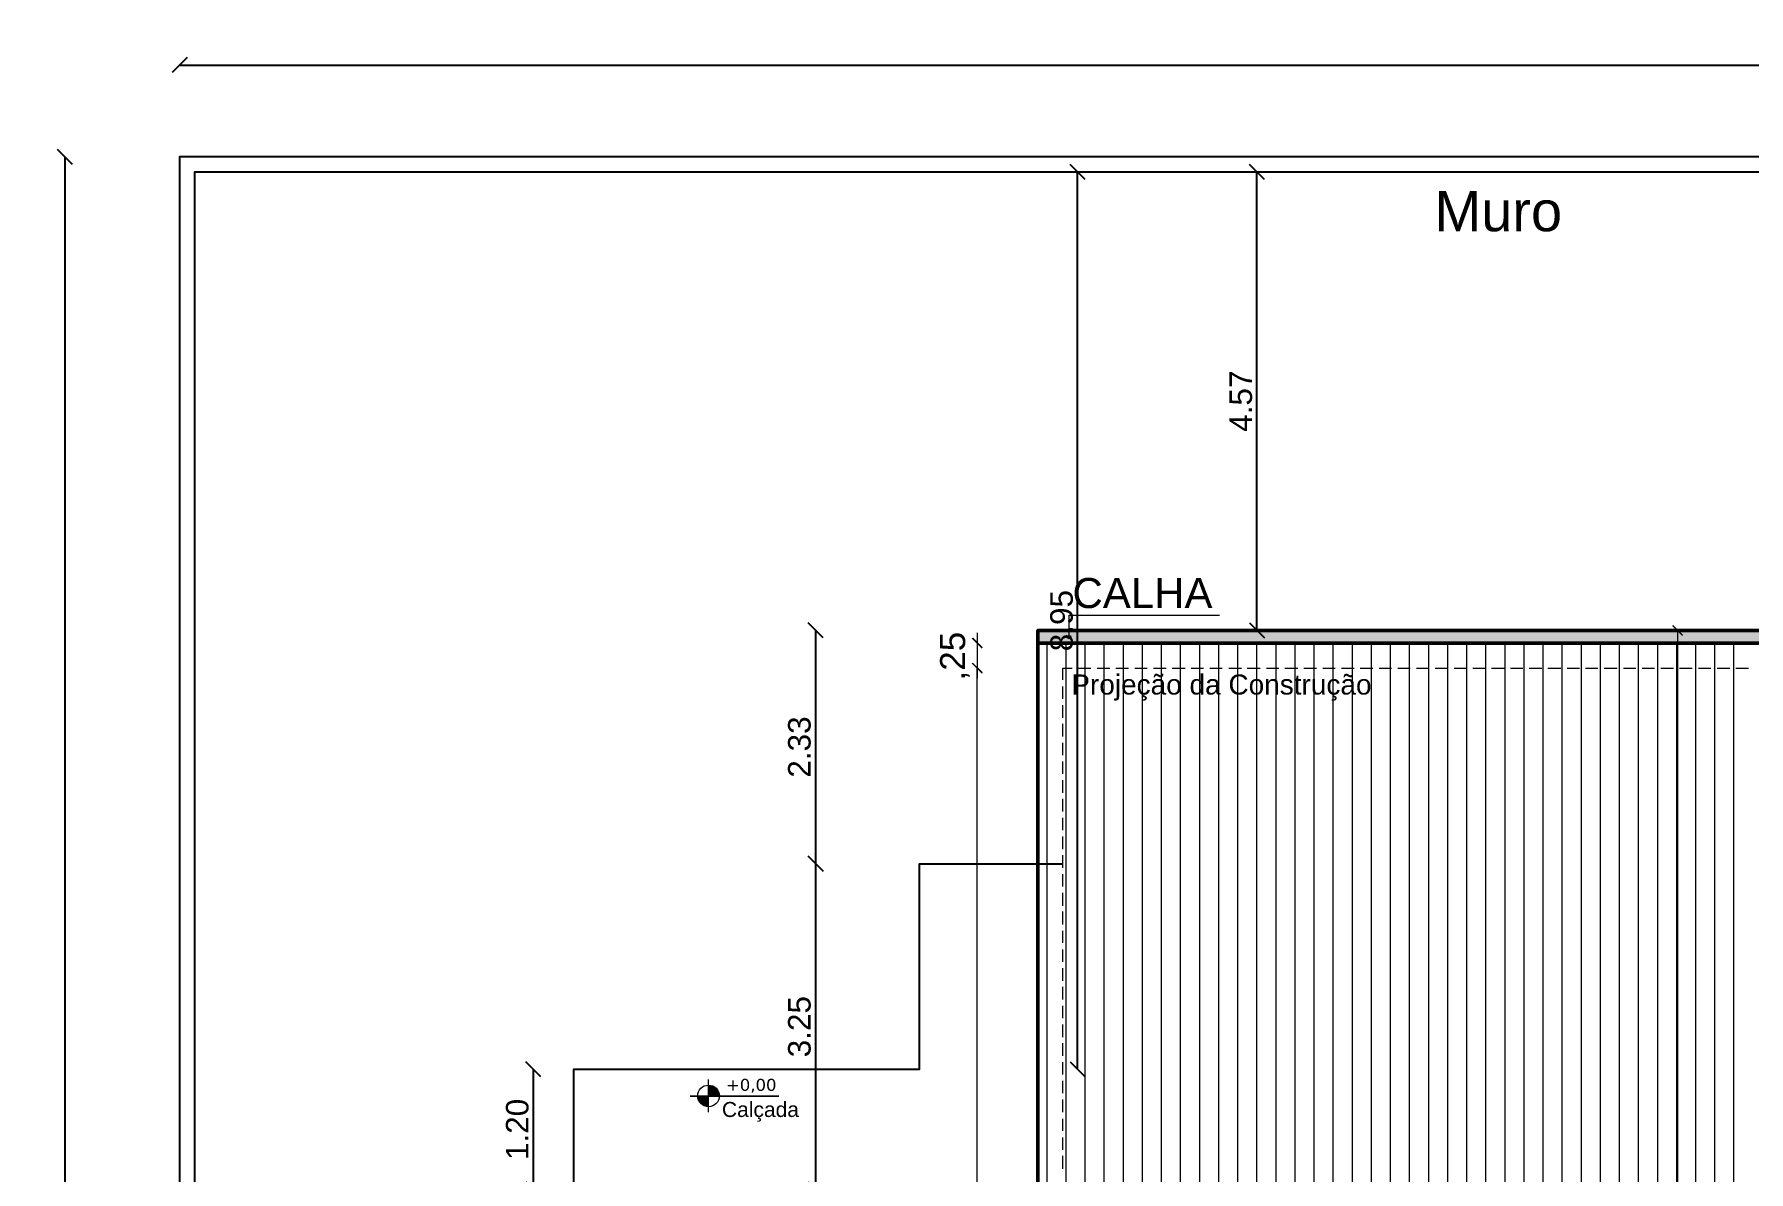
# Model space of a CAD drawing. Extents: x 3377 to 3790, y 1673 to 1846.
# Drawn here: x 3377.93 to 3395.04, y 1700.07 to 1711.42 of the extents above; entities that cross this region are included whole.
import ezdxf

# ---------------------------------------------------------------- set-up
doc = ezdxf.new("R2010")
doc.units = 0
doc.header["$LTSCALE"] = 2
doc.header["$PDMODE"] = 32
for name, color, linetype in [('F-VT-GREIDE', 6, 'Continuous'), ('LCL - COTAS', 30, 'Continuous'), ('PDF11_Text', 7, 'Continuous'), ('PDF11_Texto', 7, 'Continuous'), ('PDF5_0', 7, 'Continuous'), ('PDF5_13-CORTE', 7, 'Continuous'), ('PDF5_A-PROJEÇÃO', 7, 'Continuous'), ('PDF5_COTAS', 7, 'Continuous'), ('PDF5_Text', 7, 'Continuous'), ('PDF6_I-DETALHES', 7, 'Continuous'), ('PDF6_Text', 7, 'Continuous'), ('PROIEZIONI_finissime', 251, 'Continuous')]:
    doc.layers.add(name, color=color, linetype=linetype)
doc.layers.add('PDF5_19-COBERTA', color=7, linetype='Continuous', true_color=0xb8b8b8)
doc.styles.add('75_R80', font='arial.ttf', dxfattribs={"height": 0.15})
doc.styles.add('Annotative', font='arial.ttf')
doc.styles.add('PDF Arial', font='arial.ttf')
doc.styles.add('PDF Verdana', font='verdana.ttf')
doc.styles.add('ROMANS', font='arial.ttf')
doc.dimstyles.new('1-150', dxfattribs={"dimscale": 1.5, "dimtxt": 0.15, "dimasz": 0.1, "dimexe": 0.05, "dimexo": 0.1, "dimgap": 0.03, "dimtad": 1, "dimzin": 5, "dimdsep": 46, "dimtxsty": 'ROMANS', "dimblk": 'OBLIQUE', "dimcen": 0, "dimse1": 1, "dimse2": 1, "dimclrd": 256, "dimclre": 256, "dimclrt": 2, "dimadec": 0, "dimazin": 0, "dimtfac": 1, "dimtofl": 0, "dimtmove": 2, "dimatfit": 3, "dimldrblk": 'OBLIQUE', "dimfxl": 0.04, "dimtolj": 1, "dimtzin": 1, "dimarcsym": 0})

# ---------------------------------------------------------------- blocks, each defined once
blk = doc.blocks.new('A$Cd4cf1590')
at = {"layer": 'PDF6_I-DETALHES', "lineweight": 0}
blk.add_lwpolyline([(0.182, 0.326), (0.182, 0)], dxfattribs=at)
blk.add_lwpolyline([(0.885, 0.161), (0, 0.161)], close=True, dxfattribs=at)
blk.add_circle((0.184, 0.163), 0.108, dxfattribs=at)
at = {"layer": 'PDF6_I-DETALHES', "transparency": 33554559}
for points in [[(0.182, 0.271), (0.203, 0.267), (0.182, 0.267)], [(0.203, 0.267), (0.182, 0.267), (0.224, 0.262)], [(0.182, 0.267), (0.224, 0.262), (0.182, 0.262)], [(0.224, 0.262), (0.182, 0.262), (0.241, 0.254)], [(0.182, 0.262), (0.241, 0.254), (0.182, 0.254)], [(0.241, 0.254), (0.182, 0.254), (0.258, 0.237)], [(0.182, 0.254), (0.258, 0.237), (0.182, 0.237)], [(0.258, 0.237), (0.182, 0.237), (0.271, 0.224)], [(0.182, 0.237), (0.271, 0.224), (0.182, 0.224)], [(0.271, 0.224), (0.182, 0.224), (0.284, 0.203)], [(0.182, 0.224), (0.284, 0.203), (0.182, 0.203)], [(0.284, 0.203), (0.182, 0.203), (0.288, 0.182)], [(0.182, 0.203), (0.288, 0.182), (0.182, 0.182)], [(0.288, 0.182), (0.182, 0.182), (0.292, 0.161)], [(0.182, 0.182), (0.292, 0.161), (0.182, 0.161)], [(0.182, 0.161), (0.076, 0.161), (0.182, 0.144)], [(0.076, 0.161), (0.182, 0.144), (0.076, 0.144)], [(0.182, 0.144), (0.076, 0.144), (0.182, 0.127)], [(0.076, 0.144), (0.182, 0.127), (0.08, 0.127)], [(0.182, 0.127), (0.08, 0.127), (0.182, 0.11)], [(0.08, 0.127), (0.182, 0.11), (0.089, 0.11)], [(0.182, 0.11), (0.089, 0.11), (0.182, 0.093)], [(0.089, 0.11), (0.182, 0.093), (0.102, 0.093)], [(0.182, 0.093), (0.102, 0.093), (0.182, 0.08)], [(0.102, 0.093), (0.182, 0.08), (0.114, 0.08)], [(0.182, 0.08), (0.114, 0.08), (0.182, 0.068)], [(0.114, 0.08), (0.182, 0.068), (0.131, 0.068)], [(0.182, 0.068), (0.131, 0.068), (0.182, 0.059)], [(0.131, 0.068), (0.182, 0.059), (0.148, 0.059)], [(0.182, 0.055), (0.165, 0.055), (0.148, 0.059)], [(0.148, 0.059), (0.182, 0.059), (0.182, 0.055)], [(0.182, 0.055), (0.182, 0.055), (0.165, 0.055)]]:
    blk.add_solid(points, dxfattribs=at)
blk = doc.blocks.new('_Oblique')
at = {"color": 0, "linetype": 'ByBlock', "lineweight": -2}
blk.add_line((-0.5, -0.5), (0.5, 0.5), dxfattribs=at)
blk = doc.blocks.new('*D845')
at = {"layer": 'Defpoints', "color": 0, "transparency": 16777216}
for p in [(3387.943, 1705.473), (3385.724, 1703.144), (3387.943, 1703.144)]:
    blk.add_point(p, dxfattribs=at)
at = {"layer": 'LCL - COTAS', "lineweight": -2, "transparency": 16777216}
blk.add_line((3385.724, 1705.473), (3385.724, 1703.144), dxfattribs=at)
at = {"layer": 'LCL - COTAS', "lineweight": -2, "transparency": 16777216, "xscale": 0.15, "yscale": 0.15, "zscale": 0.15}
for p, rotation in [((3385.724, 1705.473), 90), ((3385.724, 1703.144), 270)]:
    blk.add_blockref('_Oblique', p, dxfattribs=dict(at, rotation=rotation))
at = {"layer": 'LCL - COTAS', "color": 2, "transparency": 16777216, "insert": (3385.564, 1704.309), "char_height": 0.225, "attachment_point": 5, "rotation": 90, "style": 'Annotative'}
blk.add_mtext('\\A1;2.33', dxfattribs=at)
blk = doc.blocks.new('*D846')
at = {"layer": 'Defpoints', "color": 0, "transparency": 16777216}
for p in [(3387.943, 1703.144), (3385.724, 1699.895), (3385.724, 1699.895)]:
    blk.add_point(p, dxfattribs=at)
at = {"layer": 'LCL - COTAS', "lineweight": -2, "transparency": 16777216}
blk.add_line((3385.724, 1703.144), (3385.724, 1699.895), dxfattribs=at)
at = {"layer": 'LCL - COTAS', "lineweight": -2, "transparency": 16777216, "xscale": 0.15, "yscale": 0.15, "zscale": 0.15}
for p, rotation in [((3385.724, 1703.144), 90), ((3385.724, 1699.895), 270)]:
    blk.add_blockref('_Oblique', p, dxfattribs=dict(at, rotation=rotation))
at = {"layer": 'LCL - COTAS', "color": 2, "transparency": 16777216, "insert": (3385.564, 1701.519), "char_height": 0.225, "attachment_point": 5, "rotation": 90, "style": 'Annotative'}
blk.add_mtext('\\A1;3.25', dxfattribs=at)
blk = doc.blocks.new('*D856')
at = {"layer": 'Defpoints', "color": 0, "transparency": 16777216}
for p in [(3382.908, 1701.094), (3383.313, 1701.094), (3383.671, 1699.895)]:
    blk.add_point(p, dxfattribs=at)
at = {"layer": 'LCL - COTAS', "lineweight": -2, "transparency": 16777216}
blk.add_line((3382.908, 1699.895), (3382.908, 1701.094), dxfattribs=at)
at = {"layer": 'LCL - COTAS', "lineweight": -2, "transparency": 16777216, "xscale": 0.15, "yscale": 0.15, "zscale": 0.15}
for p, rotation in [((3382.908, 1701.094), 90), ((3382.908, 1699.895), 270)]:
    blk.add_blockref('_Oblique', p, dxfattribs=dict(at, rotation=rotation))
at = {"layer": 'LCL - COTAS', "color": 2, "transparency": 16777216, "insert": (3382.748, 1700.494), "char_height": 0.225, "attachment_point": 5, "rotation": 90, "style": 'Annotative'}
blk.add_mtext('\\A1;1.20', dxfattribs=at)
blk = doc.blocks.new('*D913')
at = {"layer": 'Defpoints', "color": 0, "transparency": 16777216}
for p in [(3390.13, 1710.046), (3390.381, 1710.046), (3387.943, 1705.473)]:
    blk.add_point(p, dxfattribs=at)
at = {"layer": 'LCL - COTAS', "lineweight": -2, "transparency": 16777216}
blk.add_line((3390.13, 1705.473), (3390.13, 1710.046), dxfattribs=at)
at = {"layer": 'LCL - COTAS', "lineweight": -2, "transparency": 16777216, "xscale": 0.15, "yscale": 0.15, "zscale": 0.15}
for p, rotation in [((3390.13, 1710.046), 90), ((3390.13, 1705.473), 270)]:
    blk.add_blockref('_Oblique', p, dxfattribs=dict(at, rotation=rotation))
at = {"layer": 'LCL - COTAS', "color": 2, "transparency": 16777216, "insert": (3389.97, 1707.759), "char_height": 0.225, "attachment_point": 5, "rotation": 90, "style": 'Annotative'}
blk.add_mtext('\\A1;4.57', dxfattribs=at)
blk = doc.blocks.new('*D914')
at = {"layer": 'Defpoints', "color": 0, "transparency": 16777216}
for p in [(3388.34, 1710.046), (3388.344, 1710.046), (3383.313, 1701.094)]:
    blk.add_point(p, dxfattribs=at)
at = {"layer": 'LCL - COTAS', "lineweight": -2, "transparency": 16777216}
blk.add_line((3388.34, 1701.094), (3388.34, 1710.046), dxfattribs=at)
at = {"layer": 'LCL - COTAS', "lineweight": -2, "transparency": 16777216, "xscale": 0.15, "yscale": 0.15, "zscale": 0.15}
for p, rotation in [((3388.34, 1710.046), 90), ((3388.34, 1701.094), 270)]:
    blk.add_blockref('_Oblique', p, dxfattribs=dict(at, rotation=rotation))
at = {"layer": 'LCL - COTAS', "color": 2, "transparency": 16777216, "insert": (3388.181, 1705.57), "char_height": 0.225, "attachment_point": 5, "rotation": 90, "style": 'Annotative'}
blk.add_mtext('\\A1;8.95', dxfattribs=at)
blk = doc.blocks.new('*D972')
at = {"layer": 'Defpoints', "color": 0, "transparency": 16777216}
for p in [(3378.234, 1710.196), (3379.377, 1710.196), (3379.377, 1680.197)]:
    blk.add_point(p, dxfattribs=at)
at = {"layer": 'LCL - COTAS', "lineweight": -2, "transparency": 16777216}
blk.add_line((3378.234, 1680.197), (3378.234, 1710.196), dxfattribs=at)
at = {"layer": 'LCL - COTAS', "lineweight": -2, "transparency": 16777216, "xscale": 0.15, "yscale": 0.15, "zscale": 0.15}
for p, rotation in [((3378.234, 1710.196), 90), ((3378.234, 1680.197), 270)]:
    blk.add_blockref('_Oblique', p, dxfattribs=dict(at, rotation=rotation))
at = {"layer": 'LCL - COTAS', "color": 2, "transparency": 16777216, "insert": (3378.074, 1695.027), "char_height": 0.225, "attachment_point": 5, "rotation": 90, "style": 'Annotative'}
blk.add_mtext('\\A1;30.00', dxfattribs=at)
blk = doc.blocks.new('*D973')
at = {"layer": 'Defpoints', "color": 0, "transparency": 16777216}
for p in [(3419.372, 1711.112), (3379.377, 1710.196), (3419.372, 1710.196)]:
    blk.add_point(p, dxfattribs=at)
at = {"layer": 'LCL - COTAS', "lineweight": -2, "transparency": 16777216}
blk.add_line((3379.377, 1711.112), (3419.372, 1711.112), dxfattribs=at)
at = {"layer": 'LCL - COTAS', "lineweight": -2, "transparency": 16777216, "xscale": 0.15, "yscale": 0.15, "zscale": 0.15, "rotation": 180}
blk.add_blockref('_Oblique', (3379.377, 1711.112), dxfattribs=at)
at = {"layer": 'LCL - COTAS', "lineweight": -2, "transparency": 16777216, "xscale": 0.15, "yscale": 0.15, "zscale": 0.15}
blk.add_blockref('_Oblique', (3419.372, 1711.112), dxfattribs=at)
at = {"layer": 'LCL - COTAS', "color": 2, "transparency": 16777216, "insert": (3399.375, 1711.272), "char_height": 0.225, "attachment_point": 5, "style": 'Annotative'}
blk.add_mtext('\\A1;40.00', dxfattribs=at)

msp = doc.modelspace()

# ---------------------------------------------------------------- hatches: boundary and pattern name
at = {"true_color": 0x00adad}
h = msp.add_hatch(color=134, dxfattribs=at)
h.dxf.hatch_style = 1
h.paths.add_polyline_path([(3415.691, 1705.473), (3387.943, 1705.473), (3387.943, 1705.346), (3415.691, 1705.346)])

# ---------------------------------------------------------------- linework, layer by layer
for points in [[(3387.943, 1705.346), (3387.943, 1705.473), (3415.691, 1705.473), (3415.691, 1705.346), (3387.943, 1705.346)], [(3383.313, 1699.894), (3383.313, 1701.094), (3386.763, 1701.094), (3386.763, 1703.144), (3388.193, 1703.144)]]:
    msp.add_lwpolyline(points)
at = {"layer": 'F-VT-GREIDE'}
msp.add_lwpolyline([(3403.042, 1680.197), (3419.372, 1680.197), (3419.372, 1710.196), (3379.377, 1710.196), (3379.377, 1680.197), (3399.042, 1680.197), (3399.042, 1680.347), (3379.527, 1680.347), (3379.527, 1710.046), (3419.222, 1710.046), (3419.222, 1680.347), (3403.042, 1680.347)], close=True, dxfattribs=at)
at = {"layer": 'PDF11_Texto', "lineweight": 0}
msp.add_lwpolyline([(3388.256, 1705.406), (3388.256, 1705.623), (3389.756, 1705.623)], dxfattribs=at)
msp.add_circle((3388.256, 1705.406), 0.0164, dxfattribs=at)
at = {"layer": 'PDF11_Texto', "transparency": 33554559}
for points in [[(3388.241, 1705.408), (3388.272, 1705.407), (3388.24, 1705.407)], [(3388.272, 1705.407), (3388.24, 1705.407), (3388.272, 1705.406)], [(3388.24, 1705.407), (3388.272, 1705.406), (3388.24, 1705.406)], [(3388.272, 1705.406), (3388.24, 1705.406), (3388.272, 1705.403)], [(3388.24, 1705.406), (3388.272, 1705.403), (3388.24, 1705.403)], [(3388.272, 1705.403), (3388.24, 1705.403), (3388.272, 1705.402)], [(3388.24, 1705.403), (3388.272, 1705.402), (3388.241, 1705.402)], [(3388.242, 1705.413), (3388.271, 1705.411), (3388.241, 1705.411)], [(3388.271, 1705.411), (3388.241, 1705.411), (3388.272, 1705.41)], [(3388.241, 1705.411), (3388.272, 1705.41), (3388.241, 1705.41)], [(3388.272, 1705.41), (3388.241, 1705.41), (3388.272, 1705.408)], [(3388.241, 1705.41), (3388.272, 1705.408), (3388.241, 1705.408)], [(3388.272, 1705.408), (3388.241, 1705.408), (3388.272, 1705.407)], [(3388.272, 1705.402), (3388.241, 1705.402), (3388.272, 1705.4)], [(3388.241, 1705.402), (3388.272, 1705.4), (3388.241, 1705.4)], [(3388.272, 1705.4), (3388.241, 1705.4), (3388.271, 1705.399)], [(3388.241, 1705.4), (3388.271, 1705.399), (3388.241, 1705.399)], [(3388.271, 1705.399), (3388.241, 1705.399), (3388.271, 1705.398)], [(3388.241, 1705.399), (3388.271, 1705.398), (3388.242, 1705.398)], [(3388.243, 1705.414), (3388.271, 1705.413), (3388.242, 1705.413)], [(3388.271, 1705.413), (3388.242, 1705.413), (3388.271, 1705.411)], [(3388.271, 1705.398), (3388.242, 1705.398), (3388.269, 1705.397)], [(3388.242, 1705.398), (3388.269, 1705.397), (3388.243, 1705.397)], [(3388.244, 1705.415), (3388.269, 1705.414), (3388.243, 1705.414)], [(3388.269, 1705.414), (3388.243, 1705.414), (3388.271, 1705.413)], [(3388.269, 1705.397), (3388.243, 1705.397), (3388.268, 1705.395)], [(3388.243, 1705.397), (3388.268, 1705.395), (3388.244, 1705.395)], [(3388.246, 1705.417), (3388.267, 1705.416), (3388.244, 1705.416)], [(3388.267, 1705.416), (3388.244, 1705.416), (3388.268, 1705.415)], [(3388.244, 1705.416), (3388.268, 1705.415), (3388.244, 1705.415)], [(3388.268, 1705.415), (3388.244, 1705.415), (3388.269, 1705.414)], [(3388.268, 1705.395), (3388.244, 1705.395), (3388.267, 1705.394)], [(3388.244, 1705.395), (3388.267, 1705.394), (3388.244, 1705.394)], [(3388.267, 1705.394), (3388.244, 1705.394), (3388.266, 1705.393)], [(3388.244, 1705.394), (3388.266, 1705.393), (3388.246, 1705.393)], [(3388.247, 1705.418), (3388.266, 1705.417), (3388.246, 1705.417)], [(3388.266, 1705.417), (3388.246, 1705.417), (3388.267, 1705.416)], [(3388.266, 1705.393), (3388.246, 1705.393), (3388.265, 1705.392)], [(3388.246, 1705.393), (3388.265, 1705.392), (3388.247, 1705.392)], [(3388.248, 1705.419), (3388.265, 1705.418), (3388.247, 1705.418)], [(3388.265, 1705.418), (3388.247, 1705.418), (3388.266, 1705.417)], [(3388.265, 1705.392), (3388.247, 1705.392), (3388.264, 1705.392)], [(3388.247, 1705.392), (3388.264, 1705.392), (3388.248, 1705.392)], [(3388.249, 1705.419), (3388.264, 1705.419), (3388.248, 1705.419)], [(3388.264, 1705.419), (3388.248, 1705.419), (3388.265, 1705.418)], [(3388.264, 1705.392), (3388.248, 1705.392), (3388.262, 1705.391)], [(3388.248, 1705.392), (3388.262, 1705.391), (3388.249, 1705.391)], [(3388.251, 1705.42), (3388.262, 1705.419), (3388.249, 1705.419)], [(3388.262, 1705.419), (3388.249, 1705.419), (3388.264, 1705.419)], [(3388.262, 1705.391), (3388.249, 1705.391), (3388.261, 1705.39)], [(3388.249, 1705.391), (3388.261, 1705.39), (3388.251, 1705.39)], [(3388.253, 1705.42), (3388.261, 1705.42), (3388.251, 1705.42)], [(3388.261, 1705.42), (3388.251, 1705.42), (3388.262, 1705.419)], [(3388.261, 1705.39), (3388.251, 1705.39), (3388.26, 1705.39)], [(3388.251, 1705.39), (3388.26, 1705.39), (3388.253, 1705.39)], [(3388.255, 1705.42), (3388.26, 1705.42), (3388.253, 1705.42)], [(3388.26, 1705.42), (3388.253, 1705.42), (3388.261, 1705.42)], [(3388.253, 1705.39), (3388.255, 1705.39), (3388.258, 1705.39)], [(3388.253, 1705.39), (3388.26, 1705.39), (3388.258, 1705.39)], [(3388.256, 1705.421), (3388.258, 1705.42), (3388.255, 1705.42)], [(3388.258, 1705.42), (3388.255, 1705.42), (3388.26, 1705.42)], [(3388.255, 1705.39), (3388.258, 1705.39), (3388.256, 1705.39)]]:
    msp.add_solid(points, dxfattribs=at)
at = {"layer": 'PDF5_0', "transparency": 33554559}
for points in [[(3394.385, 1705.426), (3394.275, 1705.515), (3394.283, 1705.528)], [(3394.372, 1705.418), (3394.385, 1705.426), (3394.275, 1705.515)], [(3387.295, 1705.401), (3387.283, 1705.392), (3387.393, 1705.304)], [(3387.283, 1705.392), (3387.393, 1705.304), (3387.384, 1705.291)], [(3387.393, 1705.054), (3387.283, 1705.143), (3387.295, 1705.151)], [(3387.393, 1705.054), (3387.283, 1705.143), (3387.295, 1705.151)], [(3387.384, 1705.041), (3387.393, 1705.054), (3387.283, 1705.143)], [(3387.384, 1705.041), (3387.393, 1705.054), (3387.283, 1705.143)]]:
    msp.add_solid(points, dxfattribs=at)
at = {"layer": 'PDF5_13-CORTE', "lineweight": 50}
msp.add_lwpolyline([(3387.943, 1705.346), (3387.943, 1705.473), (3415.691, 1705.473), (3415.691, 1705.346)], dxfattribs=at)
msp.add_lwpolyline([(3387.943, 1705.346), (3415.691, 1705.346), (3415.691, 1685.047), (3387.943, 1685.047)], close=True, dxfattribs=at)
at = {"layer": 'PDF5_19-COBERTA', "lineweight": 20}
for points in [[(3388.032, 1705.346), (3388.032, 1685.047)], [(3388.222, 1705.346), (3388.222, 1685.047)], [(3388.413, 1705.346), (3388.413, 1685.047)], [(3388.603, 1705.346), (3388.603, 1685.047)], [(3388.794, 1705.346), (3388.794, 1685.047)], [(3388.984, 1705.346), (3388.984, 1685.047)], [(3389.175, 1705.346), (3389.175, 1685.047)], [(3389.365, 1705.346), (3389.365, 1685.047)], [(3389.556, 1705.346), (3389.556, 1685.047)], [(3389.746, 1705.346), (3389.746, 1685.047)], [(3389.936, 1705.346), (3389.936, 1685.047)], [(3390.127, 1705.346), (3390.127, 1685.047)], [(3390.317, 1705.346), (3390.317, 1685.047)], [(3390.508, 1705.346), (3390.508, 1685.047)], [(3390.698, 1705.346), (3390.698, 1685.047)], [(3390.889, 1705.346), (3390.889, 1685.047)], [(3391.079, 1705.346), (3391.079, 1685.047)], [(3391.27, 1705.346), (3391.27, 1685.047)], [(3391.46, 1705.346), (3391.46, 1685.047)], [(3391.651, 1705.346), (3391.651, 1685.047)], [(3391.841, 1705.346), (3391.841, 1685.047)], [(3392.031, 1705.346), (3392.031, 1685.047)], [(3392.222, 1705.346), (3392.222, 1685.047)], [(3392.412, 1705.346), (3392.412, 1685.047)], [(3392.603, 1705.346), (3392.603, 1685.047)], [(3392.793, 1705.346), (3392.793, 1685.047)], [(3392.984, 1705.346), (3392.984, 1685.047)], [(3393.174, 1705.346), (3393.174, 1685.047)], [(3393.365, 1705.346), (3393.365, 1685.047)], [(3393.555, 1705.346), (3393.555, 1685.047)], [(3393.746, 1705.346), (3393.746, 1685.047)], [(3393.936, 1705.346), (3393.936, 1685.047)], [(3394.127, 1705.346), (3394.127, 1685.047)], [(3394.317, 1705.346), (3394.317, 1685.047)], [(3394.507, 1705.346), (3394.507, 1685.047)], [(3394.698, 1705.346), (3394.698, 1685.047)], [(3394.888, 1705.346), (3394.888, 1685.047)]]:
    msp.add_lwpolyline(points, dxfattribs=at)
at = {"layer": 'PDF5_A-PROJEÇÃO', "lineweight": 18}
for points in [[(3388.193, 1704.978), (3388.193, 1705.096), (3388.286, 1705.096)], [(3388.349, 1705.096), (3388.472, 1705.096)], [(3388.536, 1705.096), (3388.662, 1705.096)], [(3388.722, 1705.096), (3388.849, 1705.096)], [(3388.912, 1705.096), (3389.035, 1705.096)], [(3389.098, 1705.096), (3389.225, 1705.096)], [(3389.285, 1705.096), (3389.412, 1705.096)], [(3389.475, 1705.096), (3389.598, 1705.096)], [(3389.661, 1705.096), (3389.784, 1705.096)], [(3389.848, 1705.096), (3389.975, 1705.096)], [(3390.034, 1705.096), (3390.161, 1705.096)], [(3390.224, 1705.096), (3390.347, 1705.096)], [(3390.41, 1705.096), (3390.537, 1705.096)], [(3390.597, 1705.096), (3390.724, 1705.096)], [(3390.787, 1705.096), (3390.91, 1705.096)], [(3390.973, 1705.096), (3391.1, 1705.096)], [(3391.16, 1705.096), (3391.287, 1705.096)], [(3391.35, 1705.096), (3391.473, 1705.096)], [(3391.536, 1705.096), (3391.659, 1705.096)], [(3391.723, 1705.096), (3391.849, 1705.096)], [(3391.909, 1705.096), (3392.036, 1705.096)], [(3392.099, 1705.096), (3392.222, 1705.096)], [(3392.285, 1705.096), (3392.412, 1705.096)], [(3392.472, 1705.096), (3392.599, 1705.096)], [(3392.662, 1705.096), (3392.785, 1705.096)], [(3392.848, 1705.096), (3392.975, 1705.096)], [(3393.035, 1705.096), (3393.162, 1705.096)], [(3393.225, 1705.096), (3393.348, 1705.096)], [(3393.411, 1705.096), (3393.534, 1705.096)], [(3393.597, 1705.096), (3393.724, 1705.096)], [(3393.788, 1705.096), (3393.911, 1705.096)], [(3393.974, 1705.096), (3394.097, 1705.096)], [(3394.16, 1705.096), (3394.287, 1705.096)], [(3394.347, 1705.096), (3394.474, 1705.096)], [(3394.537, 1705.096), (3394.66, 1705.096)], [(3394.723, 1705.096), (3394.85, 1705.096)], [(3394.91, 1705.096), (3395.036, 1705.096)], [(3388.193, 1704.791), (3388.193, 1704.914)], [(3388.193, 1704.601), (3388.193, 1704.728)], [(3388.193, 1704.415), (3388.193, 1704.542)], [(3388.193, 1704.229), (3388.193, 1704.351)], [(3388.193, 1704.042), (3388.193, 1704.165)], [(3388.193, 1703.852), (3388.193, 1703.979)], [(3388.193, 1703.666), (3388.193, 1703.793)], [(3388.193, 1703.479), (3388.193, 1703.602)], [(3388.193, 1703.289), (3388.193, 1703.416)], [(3388.193, 1703.103), (3388.193, 1703.23)], [(3388.193, 1702.917), (3388.193, 1703.039)], [(3388.193, 1702.726), (3388.193, 1702.853)], [(3388.193, 1702.54), (3388.193, 1702.667)], [(3388.193, 1702.354), (3388.193, 1702.476)], [(3388.193, 1702.167), (3388.193, 1702.29)], [(3388.193, 1701.977), (3388.193, 1702.104)], [(3388.193, 1701.791), (3388.193, 1701.918)], [(3388.193, 1701.604), (3388.193, 1701.727)], [(3388.193, 1701.414), (3388.193, 1701.541)], [(3388.193, 1701.228), (3388.193, 1701.355)], [(3388.193, 1701.042), (3388.193, 1701.164)], [(3388.193, 1700.855), (3388.193, 1700.978)], [(3388.193, 1700.665), (3388.193, 1700.792)], [(3388.193, 1700.479), (3388.193, 1700.601)], [(3388.193, 1700.292), (3388.193, 1700.415)], [(3388.193, 1700.102), (3388.193, 1700.229)]]:
    msp.add_lwpolyline(points, dxfattribs=at)
at = {"layer": 'PDF5_COTAS', "lineweight": 13}
for points in [[(3387.338, 1705.447), (3387.338, 1705.346), (3387.338, 1705.096), (3387.338, 1704.995)], [(3394.33, 1683.198), (3394.33, 1685.297), (3394.33, 1686.948), (3394.33, 1705.473)], [(3387.338, 1685.297), (3387.338, 1705.096)]]:
    msp.add_lwpolyline(points, dxfattribs=at)

# ---------------------------------------------------------------- block references
msp.add_blockref('A$Cd4cf1590', (3384.472, 1700.665))

# ---------------------------------------------------------------- texts
at = {"layer": 'PDF11_Text', "insert": (3388.289, 1705.691), "char_height": 0.3, "attachment_point": 7, "style": 'PDF Arial'}
msp.add_mtext('CALHA', dxfattribs=at)
at = {"layer": 'PDF5_Text', "attachment_point": 7, "style": 'PDF Arial'}
for s, insert, char_height in [('Muro', (3391.903, 1709.449), 0.4), ('Projeção da Construção', (3388.277, 1704.771), 0.19998)]:
    msp.add_mtext(s, dxfattribs=dict(at, insert=insert, char_height=char_height))
at = {"layer": 'PDF5_Text', "insert": (3387.264, 1704.973), "char_height": 0.25, "attachment_point": 7, "rotation": 90, "style": 'PDF Arial'}
msp.add_mtext(',25', dxfattribs=at)
at = {"layer": 'PDF6_Text', "insert": (3384.83, 1700.86), "char_height": 0.12, "attachment_point": 7, "style": 'PDF Verdana'}
msp.add_mtext('+0,00', dxfattribs=at)
at = {"layer": 'PROIEZIONI_finissime', "color": 0, "style": '75_R80'}
msp.add_text('Calçada', height=0.15, dxfattribs=at).set_placement((3384.79, 1700.618))

# ---------------------------------------------------------------- dimensions: what is measured, and where the dimension line sits
at = {"layer": 'LCL - COTAS'}
dim = msp.add_linear_dim(base=(3419.372441327, 1711.111888177), p1=(3379.377441327, 1710.195814102), p2=(3419.372441327, 1710.195814102), dimstyle='1-150', override={"dimtxsty": 'Annotative'}, dxfattribs=at)
dim.commit()
dim.dimension.update_dxf_attribs({"geometry": '*D973', "text_midpoint": (3399.374941327, 1711.2717671)})
dim = msp.add_linear_dim(base=(3378.234, 1710.196), p1=(3379.377, 1680.197), p2=(3379.377, 1710.196), angle=90, dimstyle='1-150', override={"dimtxsty": 'Annotative'}, dxfattribs=at)
dim.commit()
dim.dimension.update_dxf_attribs({"geometry": '*D972', "text_midpoint": (3378.074, 1695.027), "dimtype": 160})
for base, p1, p2, picture, middle in [((3388.34, 1710.046), (3383.313, 1701.094), (3388.344, 1710.046), '*D914', (3388.181, 1705.57)), ((3390.13, 1710.046), (3387.943, 1705.473), (3390.381, 1710.046), '*D913', (3389.97, 1707.759)), ((3385.724, 1703.144), (3387.943, 1705.473), (3387.943, 1703.144), '*D845', (3385.564, 1704.309)), ((3385.724, 1699.895), (3387.943, 1703.144), (3385.724, 1699.895), '*D846', (3385.564, 1701.519)), ((3382.908, 1701.094), (3383.671, 1699.895), (3383.313, 1701.094), '*D856', (3382.748, 1700.494))]:
    dim = msp.add_linear_dim(base=base, p1=p1, p2=p2, angle=90, dimstyle='1-150', override={"dimtxsty": 'Annotative'}, dxfattribs=at)
    dim.commit()
    dim.dimension.update_dxf_attribs({"geometry": picture, "text_midpoint": middle})

doc.saveas('drawing.dxf')
